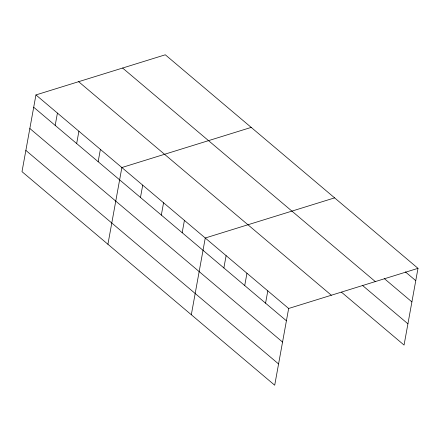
<?xml version="1.0" encoding="UTF-8"?>
<svg xmlns="http://www.w3.org/2000/svg" width="440" height="440" viewBox="0 0 440 440"><rect width="100%" height="100%" fill="white"/><g stroke="black" fill="none" stroke-linecap="round" stroke-linejoin="round"><path stroke-width="0.66" d="M35.943 94.93L22 171.661L274.709 385.209L288.651 308.479L35.943 94.93L165.291 54.791L418 268.339L404.058 345.07L341.512 292.221M55.187 125.395L57.425 113.08M76.665 143.55L78.903 131.23M98.148 161.7L100.386 149.386M107.921 244.266L121.864 167.536L251.213 127.397M140.476 197.466L142.714 185.152M161.326 215.089L163.565 202.769M182.171 232.705L184.41 220.391M191.318 314.738L205.26 238.007L334.604 197.868M223.872 267.938L226.111 255.624M244.717 285.555L246.956 273.24M265.568 303.177L267.806 290.857M288.651 308.479L418 268.339M405.339 271.849L415.762 280.654M384.274 278.57L411.901 301.911M122.606 68.041L375.315 281.584M362.571 285.494L407.918 323.812M78.628 81.686L331.337 295.229M33.704 107.245L286.418 320.793M29.843 128.502L282.552 342.05M25.861 150.403L278.57 363.952"/></g></svg>
